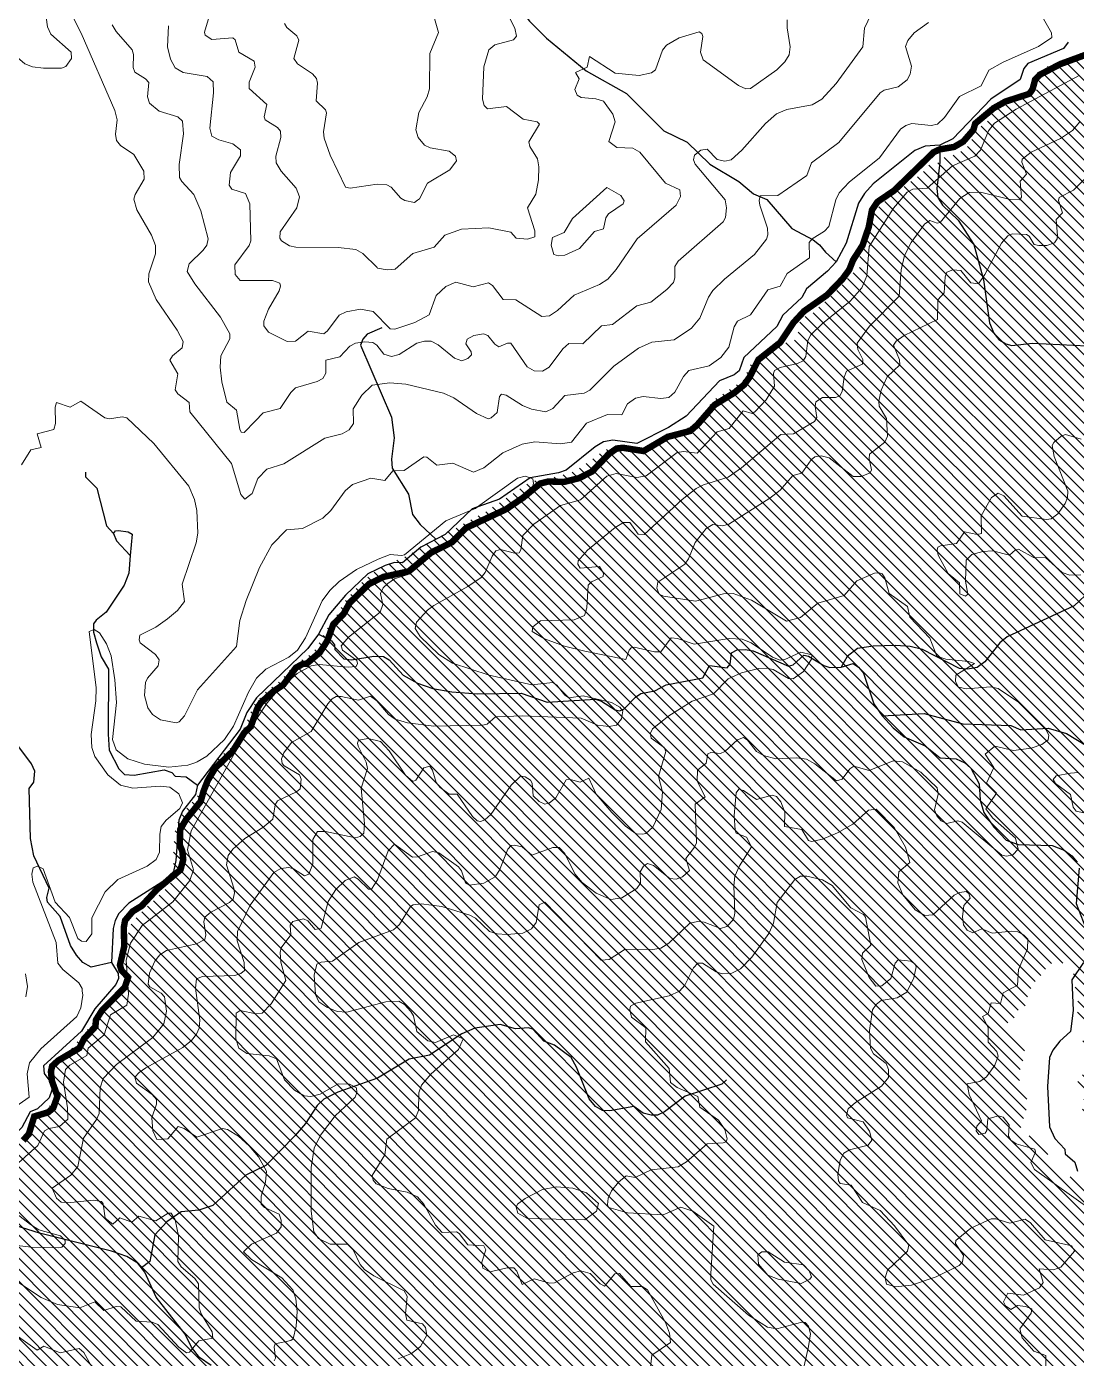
# Model space of a CAD drawing. Header units: feet. Extents: x -72 to 1107026, y -16 to 8357890.
# Drawn here: x 794043 to 810262, y 8252671 to 8273233 of the extents above; entities that cross this region are included whole.
import ezdxf

# ---------------------------------------------------------------- set-up
doc = ezdxf.new("R2010")
doc.units = ezdxf.units.FT
doc.header["$LTSCALE"] = 10
doc.header["$MEASUREMENT"] = 0
doc.layers.add('_achurado_C.C.Huambos', color=102, linetype='CONTINUOUS')
doc.layers.add('INEI-PROV-PSAD56', color=7, linetype='CONTINUOUS')
doc.layers.add('CURVAS_PERU_500_PSAD-18', color=23, linetype='CONTINUOUS', lineweight=5)
doc.layers.add('Hidrografia-IGN-QUEBRADAS', color=151, linetype='CONTINUOUS', lineweight=25)

msp = doc.modelspace()

# ---------------------------------------------------------------- hatches: boundary and pattern name
at = {"layer": '_achurado_C.C.Huambos', "lineweight": 5}
h = msp.add_hatch(dxfattribs=at)
h.set_pattern_fill('ANSI31', color=256, scale=1000, angle=90)
h.paths.add_polyline_path([(809480, 8258157), (809476, 8258125), (809469, 8258108), (809465, 8258101), (809452, 8258098), (809430, 8258108), (809403, 8258124), (809388, 8258126), (809375, 8258121), (809355, 8258110), (809348, 8258092), (809357, 8258053), (809371, 8258028), (809375, 8258004), (809374, 8257987), (809356, 8257966), (809271, 8257913), (809231, 8257880), (809191, 8257837), (809169, 8257810), (809174, 8257786), (809190, 8257773), (809285, 8257710), (809361, 8257659), (809394, 8257623), (809411, 8257601), (809437, 8257541), (809458, 8257420), (809454, 8257368), (809447, 8257304), (809430, 8257240), (809411, 8257174), (809390, 8257129), (809384, 8257025), (809383, 8256935), (809379, 8256840), (809395, 8256792), (809424, 8256764), (809458, 8256740), (809483, 8256709), (809497, 8256678), (809503, 8256629), (809492, 8256533), (809488, 8256504), (809466, 8256456), (809458, 8256428), (809445, 8256376), (809425, 8256325), (809412, 8256288), (809401, 8256230), (809399, 8256187), (809412, 8256158), (809453, 8256134), (809530, 8256106), (809567, 8256100), (809640, 8256066), (809706, 8256033), (809744, 8256005), (809771, 8255967), (809798, 8255931), (809815, 8255868), (809819, 8255820), (809822, 8255785), (809830, 8255746), (809840, 8255732), (809890, 8255687), (809925, 8255673), (809948, 8255671), (809975, 8255657), (809993, 8255641), (810009, 8255613), (810027, 8255579), (810047, 8255545), (810082, 8255509), (810121, 8255483), (810155, 8255476), (810195, 8255471), (810240, 8255460), (810269, 8255445), (810297, 8255428), (810320, 8255404), (810347, 8255365), (810370, 8255342), (810398, 8255314), (810445, 8255278), (810482, 8255244), (810507, 8255229), (810539, 8255226), (810571, 8255234), (810597, 8255246), (810601, 8255254), (810596, 8255282), (810591, 8255310), (810583, 8255382), (810583, 8255440), (810587, 8255450), (810596, 8255487), (810608, 8255508), (810610, 8255528), (810584, 8255574), (810574, 8255614), (810583, 8255653), (810591, 8255677), (810612, 8255702), (810611, 8255712), (810594, 8255715), (810563, 8255731), (810548, 8255745), (810521, 8255786), (810510, 8255820), (810508, 8255846), (810508, 8255870), (810496, 8255880), (810458, 8255900), (810432, 8255924), (810414, 8255950), (810405, 8255991), (810407, 8256008), (810421, 8256031), (810446, 8256067), (810464, 8256099), (810475, 8256114), (810493, 8256171), (810492, 8256226), (810487, 8256254), (810469, 8256308), (810447, 8256354), (810425, 8256381), (810393, 8256430), (810361, 8256500), (810346, 8256563), (810361, 8256630), (810380, 8256677), (810390, 8256704), (810390, 8256726), (810378, 8256732), (810347, 8256745), (810319, 8256772), (810310, 8256792), (810288, 8256856), (810286, 8256871), (810286, 8256946), (810306, 8257000), (810329, 8257038), (810371, 8257058), (810407, 8257076), (810433, 8257108), (810455, 8257162), (810460, 8257214), (810447, 8257280), (810434, 8257318), (810394, 8257430), (810382, 8257485), (810365, 8257541), (810359, 8257609), (810371, 8257634), (810390, 8257646), (810424, 8257648), (810458, 8257649), (810478, 8257660), (810479, 8257672), (810465, 8257701), (810441, 8257721), (810391, 8257761), (810333, 8257806), (810318, 8257829), (810319, 8257854), (810329, 8257890), (810326, 8257920), (810313, 8257952), (810277, 8258013), (810263, 8258063), (810270, 8258120), (810281, 8258168), (810285, 8258198), (810298, 8258225), (810294, 8258281), (810271, 8258343), (810246, 8258390), (810232, 8258467), (810219, 8258539), (810214, 8258575), (810220, 8258672), (810225, 8258718), (810223, 8258758), (810208, 8258782), (810180, 8258804), (810149, 8258812), (810115, 8258805), (810079, 8258783), (810027, 8258760), (809992, 8258752), (809964, 8258753), (809916, 8258764), (809881, 8258766), (809850, 8258750), (809817, 8258722), (809701, 8258566), (809643, 8258508), (809584, 8258429), (809533, 8258329), (809495, 8258211)], flags=16)
h.paths.add_polyline_path([(801146, 8265746), (801832, 8266211), (802066, 8266239), (802518, 8266365), (802815, 8266578), (802987, 8266704), (803250, 8266669), (803518, 8266692), (803690, 8266750), (804333, 8267076), (804562, 8267277), (804625, 8267449), (804819, 8267570), (805116, 8267776), (805231, 8268017), (805494, 8268200), (805557, 8268326), (805791, 8268355), (805911, 8268395), (805945, 8268470), (805980, 8268567), (805991, 8268728), (806180, 8268802), (806586, 8269181), (806769, 8269393), (806912, 8269516), (806917, 8269688), (806963, 8270003), (807078, 8270187), (807118, 8270370), (807346, 8270571), (807478, 8270674), (807712, 8270846), (807861, 8270949), (807969, 8271081), (808046, 8271159), (808103, 8271119), (808166, 8271159), (808246, 8271239), (808383, 8271251), (808520, 8271331), (808606, 8271406), (808657, 8271515), (808697, 8271601), (808726, 8271664), (808823, 8271715), (808863, 8271744), (808898, 8271784), (808920, 8271916), (809006, 8271996), (809052, 8272019), (809189, 8272077), (809292, 8272105), (809418, 8272145), (809486, 8272168), (809584, 8272157), (809641, 8272203), (809652, 8272335), (809658, 8272449), (809686, 8272467), (809755, 8272541), (809801, 8272616), (809967, 8272644), (810270, 8272793), (810355, 8272839), (810441, 8272908), (810584, 8272948), (810750, 8272994), (810941, 8273084), (811313, 8273135), (811742, 8273112), (812068, 8273112), (812262, 8273084), (812388, 8272997), (812382, 8272791), (812285, 8272562), (812182, 8272413), (811919, 8272074), (811559, 8271604), (811444, 8271340), (811416, 8271145), (811427, 8270841), (811439, 8270517), (811463, 8270394), (811466, 8270375), (811472, 8270344), (811508, 8270150), (811668, 8269869), (811678, 8269855), (811817, 8269651), (812227, 8269322), (812650, 8269001), (812930, 8268811), (813204, 8268657), (813473, 8268421), (813662, 8268140), (813753, 8267888), (813770, 8267676), (813713, 8267520), (813649, 8267409), (813570, 8267273), (813547, 8267130), (813575, 8266872), (813553, 8266636), (813518, 8266516), (813518, 8266344), (813547, 8266080), (813553, 8265943), (813924, 8265507), (814311, 8265091), (814448, 8264936), (814511, 8264678), (814665, 8264300), (814780, 8264059), (814854, 8263795), (815134, 8263405), (815402, 8262800), (815579, 8262373), (815737, 8261926), (815885, 8261510), (815905, 8261452), (815925, 8261395), (816070, 8260988), (816150, 8260761), (816458, 8260277), (817030, 8259812), (817213, 8259686), (817329, 8259341), (817333, 8259331), (817344, 8259004), (817310, 8258757), (817367, 8258516), (817511, 8258429), (817584, 8258384), (817779, 8258270), (817853, 8258195), (817882, 8258046), (817995, 8257523), (818052, 8257070), (817966, 8256267), (817955, 8255957), (817970, 8255882), (818012, 8255671), (818084, 8255466), (818160, 8255251), (818213, 8255041), (818235, 8254953), (818247, 8254898), (818280, 8254758), (818292, 8254465), (818252, 8254104), (818231, 8254027), (818098, 8253536), (817926, 8252888), (817698, 8251530), (817601, 8250865), (817441, 8250182), (817206, 8249437), (817150, 8249029), (816932, 8248404), (816704, 8247544), (816452, 8246810), (816220, 8246386), (814116, 8245285), (812915, 8244895), (812412, 8244184), (811714, 8242750), (811451, 8242315), (811246, 8242177), (811086, 8241948), (811028, 8241787), (810976, 8241659), (810798, 8241527), (810518, 8241401), (810238, 8241378), (809969, 8241378), (809689, 8241366), (809415, 8241315), (809255, 8241223), (809077, 8241080), (808820, 8240827), (808460, 8240518), (808300, 8240432), (808111, 8240449), (807973, 8240526), (807704, 8240630), (807584, 8240647), (807492, 8240589), (807344, 8240532), (807166, 8240486), (807012, 8240383), (806801, 8240136), (806389, 8239557), (805937, 8239179), (805777, 8239064), (805508, 8238599), (805099, 8238253), (804642, 8237679), (804053, 8237060), (803826, 8236735), (803666, 8236615), (803465, 8236580), (803271, 8236540), (803117, 8236488), (803014, 8236443), (802877, 8236357), (802797, 8236305), (802608, 8236305), (802379, 8236305), (802208, 8236276), (802093, 8236242), (802019, 8236190), (801950, 8236173), (801859, 8236184), (801767, 8236179), (801659, 8236144), (801573, 8236093), (801331, 8236026), (801028, 8235974), (800765, 8235866), (800553, 8235739), (800502, 8235716), (800433, 8235659), (800382, 8235550), (800262, 8235481), (799959, 8235430), (799610, 8235418), (799444, 8235412), (799267, 8235344), (799141, 8235321), (799061, 8235338), (798924, 8235412), (798781, 8235521), (798621, 8235567), (798512, 8235510), (798415, 8235355), (798329, 8235206), (798213, 8235098), (797504, 8234760), (796737, 8234364), (796463, 8234175), (796372, 8233499), (796149, 8233544), (795931, 8233596), (795771, 8233642), (795611, 8233825), (795520, 8233934), (795377, 8234112), (795279, 8234204), (795274, 8234278), (795274, 8234405), (795165, 8234577), (795125, 8234697), (794862, 8234950), (794591, 8235165), (794302, 8235355), (794005, 8235521), (793768, 8235667), (793459, 8235776), (793052, 8235875), (792726, 8236036), (792389, 8236202), (792052, 8236414), (791817, 8236589), (791450, 8236909), (791282, 8237089), (791139, 8237158), (790956, 8237213), (790474, 8237458), (790000, 8237667), (789737, 8237865), (789468, 8238071), (789125, 8238272), (788842, 8238355), (788497, 8238371), (788146, 8238409), (787914, 8238403), (787691, 8238366), (787537, 8238288), (787331, 8238254), (787096, 8238177), (786838, 8238079), (786598, 8238062), (786232, 8238082), (785852, 8238156), (785575, 8238188), (785317, 8238151), (785179, 8238116), (785079, 8238039), (784979, 8238027), (784856, 8238019), (784768, 8237950), (784645, 8237841), (784473, 8237686), (784270, 8237569), (784183, 8237617), (783980, 8237815), (783811, 8238050), (783594, 8238148), (783388, 8238168), (783242, 8238171), (783012, 8238514), (782858, 8238686), (782697, 8238769), (782595, 8238777), (782358, 8238923), (782098, 8239124), (781763, 8239230), (781329, 8239230), (780720, 8239187), (780462, 8239147), (780334, 8239092), (780196, 8238963), (780091, 8238817), (780059, 8238800), (779893, 8238966), (779630, 8239282), (779467, 8239514), (779124, 8239689), (778876, 8239895), (778674, 8240174), (778545, 8240292), (778380, 8240323), (778171, 8240547), (778032, 8240752), (777800, 8240959), (777509, 8241134), (777191, 8241271), (777001, 8241402), (776892, 8241557), (776881, 8241689), (776852, 8241815), (776766, 8241990), (776646, 8242179), (776498, 8242365), (776280, 8242583), (776096, 8242816), (775970, 8243074), (775930, 8243206), (775921, 8243332), (775904, 8243479), (775864, 8243622), (775781, 8243794), (775686, 8243930), (775519, 8244061), (775376, 8244210), (775364, 8244446), (775319, 8244675), (775261, 8244887), (775199, 8245099), (775056, 8245329), (774861, 8245667), (774667, 8245889), (774507, 8246181), (774324, 8246416), (774193, 8246864), (774044, 8247110), (773987, 8247224), (773965, 8247258), (774256, 8247166), (774451, 8247109), (774582, 8246943), (774639, 8246702), (774868, 8246507), (775148, 8246369), (775360, 8246203), (775554, 8246145), (775692, 8246114), (775848, 8246078), (776219, 8245929), (776499, 8245780), (776665, 8245682), (776739, 8245682), (776848, 8245722), (777128, 8245722), (777448, 8245659), (777746, 8245619), (777877, 8245596), (778060, 8245401), (778201, 8245362), (778373, 8245327), (778785, 8245413), (779099, 8245511), (779288, 8245631), (779356, 8245660), (779402, 8245706), (779534, 8245820), (779699, 8245981), (779722, 8246159), (779774, 8246291), (779882, 8246417), (780025, 8246440), (780260, 8246451), (780448, 8246451), (780617, 8246472), (780794, 8246610), (780885, 8246782), (781074, 8246937), (781194, 8247069), (781217, 8247178), (781228, 8247327), (781251, 8247390), (781291, 8247493), (781331, 8247556), (781377, 8247636), (781423, 8247625), (781537, 8247579), (781800, 8247476), (782023, 8247441), (782103, 8247436), (782303, 8247441), (782363, 8247455), (782700, 8247489), (783049, 8247581), (783363, 8247719), (783643, 8247828), (783792, 8247856), (783918, 8247822), (783941, 8247747), (783958, 8247667), (784009, 8247472), (784295, 8247317), (784661, 8247180), (784867, 8247128), (784941, 8247139), (784958, 8247191), (785113, 8247157), (785370, 8247134), (785662, 8247134), (785787, 8247162), (785996, 8247231), (786253, 8247225), (786390, 8247197), (786436, 8247162), (786527, 8247208), (786562, 8247300), (786659, 8247426), (786687, 8247489), (786722, 8247575), (786722, 8247650), (786722, 8247828), (786710, 8248034), (786653, 8248166), (786613, 8248292), (786556, 8248395), (786590, 8248550), (786687, 8248636), (786819, 8248734), (787030, 8248871), (787185, 8248997), (787356, 8249112), (787465, 8249175), (787533, 8249267), (787728, 8249571), (787915, 8249774), (788024, 8249854), (788086, 8249963), (788167, 8249975), (788264, 8250015), (788315, 8250124), (788292, 8250210), (788298, 8250336), (788338, 8250388), (788510, 8250491), (788744, 8250594), (788933, 8250663), (789030, 8250755), (789058, 8250892), (789086, 8251199), (789086, 8251359), (789172, 8251474), (789320, 8251560), (789503, 8251669), (789669, 8251829), (789829, 8251824), (790001, 8251881), (790041, 8251990), (790087, 8252110), (790104, 8252259), (790172, 8252305), (790252, 8252317), (790390, 8252254), (790607, 8252070), (790744, 8251944), (790898, 8251801), (790950, 8251732), (790956, 8251611), (790973, 8251514), (791024, 8251411), (791295, 8251399), (791581, 8251382), (791724, 8251353), (791941, 8251336), (792090, 8251376), (792113, 8251525), (792039, 8251703), (792027, 8251743), (792044, 8251835), (792079, 8251887), (792101, 8252036), (792107, 8252122), (792124, 8252173), (792159, 8252225), (792204, 8252471), (792204, 8252512), (792159, 8252621), (792124, 8252672), (792056, 8252735), (792016, 8252787), (792010, 8252838), (792033, 8252884), (792084, 8252959), (792113, 8253045), (792067, 8253203), (791998, 8253375), (792021, 8253604), (792169, 8253782), (792232, 8253920), (792358, 8254029), (792501, 8254178), (792540, 8254434), (792540, 8254594), (792552, 8254680), (792803, 8254841), (792946, 8254984), (793101, 8255179), (793249, 8255357), (793415, 8255437), (793581, 8255569), (793694, 8255842), (793860, 8256002), (794009, 8256065), (794076, 8256183), (794113, 8256347), (794185, 8256415), (794342, 8256519), (794445, 8256622), (794479, 8256757), (794436, 8256863), (794379, 8257015), (794388, 8257084), (794425, 8257201), (794482, 8257227), (794751, 8257469), (794951, 8257704), (795114, 8257916), (795271, 8258082), (795426, 8258275), (795549, 8258429), (795555, 8258662), (795561, 8258920), (795584, 8259123), (795655, 8259375), (795799, 8259542), (796056, 8259789), (796242, 8259972), (796316, 8260084), (796313, 8260342), (796310, 8260428), (796340, 8260877), (796474, 8261112), (796734, 8261416), (796803, 8261522), (796871, 8261628), (796975, 8261918), (797223, 8262119), (797303, 8262193), (797472, 8262566), (797555, 8262764), (797749, 8262976), (797954, 8263125), (798117, 8263303), (798237, 8263420), (798369, 8263495), (798521, 8263635), (798638, 8263853), (798752, 8264048), (798855, 8264174), (798941, 8264341), (799195, 8264623), (799387, 8264795), (799678, 8264961), (799898, 8265050), (800534, 8265413)])

# ---------------------------------------------------------------- linework, layer by layer
at = {"layer": 'CURVAS_PERU_500_PSAD-18'}
for points in [[(797486, 8265991), (797413, 8265936), (797355, 8266010), (797210, 8266487), (796565, 8267284), (796556, 8267427), (796379, 8267565), (796339, 8267627), (796379, 8267871), (796257, 8268085), (796295, 8268148), (796448, 8268274), (796464, 8268371), (796369, 8268546), (796044, 8269020), (795925, 8269294), (795932, 8269418), (796032, 8269727), (796034, 8269851), (795973, 8270015), (795746, 8270403), (795699, 8270570), (795719, 8270642), (795858, 8270878), (795854, 8271001), (795700, 8271257), (795495, 8271398), (795430, 8271473), (795417, 8271572), (795441, 8271795), (795404, 8271940), (794885, 8273132), (794605, 8273691)], [(807193, 8273639), (806988, 8273211), (806960, 8272920), (806548, 8272353), (806328, 8272115), (806181, 8272023), (805788, 8271954), (805628, 8271886), (805457, 8271739), (805094, 8271327), (804928, 8271175), (804832, 8271153), (804711, 8271181), (804559, 8271342), (804462, 8271323), (804362, 8271250), (804344, 8271178), (804371, 8271109), (804837, 8270556), (804858, 8270434), (804839, 8270285), (804806, 8270218), (804110, 8269611), (804058, 8269527), (804060, 8269353), (804037, 8269282), (803936, 8269172), (803687, 8268977), (803470, 8268921), (803096, 8268632), (802923, 8268612), (802638, 8268334), (802419, 8268339), (802326, 8268256), (802115, 8267977), (802011, 8267911), (801887, 8267920), (801779, 8267981), (801523, 8268348), (801475, 8268348), (801340, 8268287), (801279, 8268328), (801171, 8268465), (801102, 8268491), (800955, 8268466), (800848, 8268405), (800829, 8268337), (800909, 8268211), (800914, 8268163), (800860, 8268111), (800768, 8268074), (800652, 8268113), (800402, 8268321), (800292, 8268377), (800192, 8268378), (800072, 8268345), (799801, 8268168), (799680, 8268140), (799563, 8268175), (799455, 8268313), (799394, 8268355), (799270, 8268368), (799123, 8268343), (799035, 8268297), (798880, 8268136), (798665, 8268081), (798666, 8267884), (798618, 8267800), (798531, 8267752), (798196, 8267654), (798124, 8267586), (797960, 8267336), (797697, 8267271), (797574, 8267143)], [(801396, 8273587), (801586, 8273208), (801611, 8273087), (801566, 8273031), (801277, 8272953), (801183, 8272876), (801108, 8272612), (801088, 8272113), (801110, 8272016), (801162, 8271966), (801457, 8272001), (801713, 8271804)], [(794346, 8273380), (794365, 8273232), (794416, 8273119), (794733, 8272839), (794735, 8272741), (794650, 8272619), (794581, 8272594), (794306, 8272589), (794133, 8272614), (794016, 8272658), (793867, 8272788), (793581, 8273198), (793523, 8273244)], [(796387, 8262493), (796401, 8262497), (796483, 8262591), (796684, 8262992), (797285, 8263661), (797338, 8264063), (797435, 8264373), (797640, 8264883), (797834, 8265232), (798059, 8265465), (798306, 8265486), (798618, 8265641), (798742, 8265764), (798966, 8266064), (799077, 8266165), (799360, 8266260), (799579, 8266223), (799703, 8266376), (799874, 8266380), (800180, 8266592), (800228, 8266586), (800383, 8266463), (800630, 8266492), (800949, 8266356), (801109, 8266421), (801402, 8266654), (801699, 8266786), (801894, 8266824), (802293, 8266791), (802464, 8266818), (802695, 8267108), (803016, 8267242), (803239, 8267237), (803328, 8267411), (803449, 8267497), (803571, 8267523), (803844, 8267491), (803967, 8267507), (804059, 8267590), (804193, 8267830), (804274, 8267923), (804589, 8267995), (804771, 8268124), (804891, 8268283), (804977, 8268596), (805024, 8268683), (805225, 8268782), (805497, 8269169), (805686, 8269227), (805792, 8269422), (806140, 8269665), (806134, 8269898), (806179, 8269958), (806371, 8270074), (806439, 8270146), (806545, 8270556), (806599, 8270668), (806753, 8270831), (807219, 8271208), (807546, 8271648), (807627, 8271706), (807722, 8271736), (808020, 8271705), (808115, 8271729), (808224, 8271831), (808457, 8272155), (808790, 8272320), (808911, 8272563), (809129, 8272686), (809678, 8272926), (809884, 8273067), (809877, 8273138), (809754, 8273354)], [(799457, 8269513), (799237, 8269732), (799127, 8269790), (798855, 8269824), (798205, 8269830), (798107, 8269847), (797979, 8269923), (797956, 8269967), (797963, 8270065), (798217, 8270435), (798258, 8270603), (798207, 8270741), (797975, 8271003), (797900, 8271132), (797892, 8271231), (797970, 8271520), (797968, 8271619), (797921, 8271676), (797731, 8271794), (797714, 8271839), (797755, 8272031), (797479, 8272278), (797480, 8272376), (797575, 8272607), (797558, 8272701), (797322, 8272838), (797263, 8273028), (797227, 8273061), (796906, 8273033), (796804, 8273101), (796792, 8273148), (796863, 8273387)], [(800083, 8270555), (800113, 8270575), (800239, 8270818), (800580, 8271024), (800684, 8271162), (800667, 8271233), (800572, 8271312), (800278, 8271362), (800188, 8271405), (800095, 8271521), (800056, 8271639), (800101, 8271908), (800230, 8272150), (800266, 8272270), (800273, 8272818), (800406, 8273140), (800346, 8273356)], [(797574, 8267143), (797404, 8266966), (797358, 8266971), (797337, 8267016), (797288, 8267311), (797135, 8267436), (797057, 8267750), (797036, 8267974), (797046, 8268149), (797183, 8268413), (797183, 8268487), (797037, 8268748), (796640, 8269263), (796522, 8269453), (796554, 8269569), (796769, 8269779), (796828, 8269859), (796850, 8269955), (796737, 8270389), (796628, 8270642), (796440, 8270840), (796405, 8270905), (796402, 8271105), (796469, 8271575), (796450, 8271773), (796379, 8271839), (796092, 8271925), (795940, 8272053), (795912, 8272147), (795929, 8272370), (795882, 8272426), (795713, 8272531), (795690, 8272602), (795694, 8272801), (795674, 8272873), (795429, 8273156), (795364, 8273262)], [(796233, 8273245), (796218, 8272922), (796266, 8272728), (796336, 8272596), (796464, 8272523), (796834, 8272465), (796923, 8272381), (796933, 8272209), (796872, 8271663), (796906, 8271544), (797014, 8271485)], [(798025, 8273283), (798066, 8273221), (798218, 8273092), (798251, 8273026), (798174, 8272740), (798230, 8272659), (798458, 8272505), (798523, 8272430), (798538, 8272358), (798516, 8272085), (798659, 8271949), (798675, 8271903), (798629, 8271607), (798641, 8271509), (798731, 8271249), (798969, 8270755), (799041, 8270739), (799461, 8270799), (799610, 8270792), (799674, 8270754), (799824, 8270586), (799889, 8270549), (800034, 8270519), (800083, 8270555)], [(798026, 8268391), (798070, 8268369), (798195, 8268375), (798391, 8268531), (798634, 8268491), (798693, 8268537), (798870, 8268777), (798982, 8268831), (799203, 8268869), (799398, 8268835), (799659, 8268569), (799733, 8268564), (800041, 8268666), (800261, 8268782), (800373, 8269081), (800518, 8269218), (800677, 8269288), (800940, 8269216), (801180, 8269278), (801241, 8269236), (801405, 8269018), (801601, 8269012), (802001, 8268759), (802124, 8268766), (802247, 8268849), (802505, 8269085), (802895, 8269253), (803022, 8269332), (803154, 8269481), (803476, 8269957), (804081, 8270478), (804143, 8270612), (804134, 8270711), (803912, 8270814), (803517, 8271297), (803410, 8271358), (803161, 8271367), (803037, 8271458), (803136, 8271763), (803098, 8271881), (802954, 8272083), (802835, 8272118), (802612, 8272136), (802548, 8272174), (802514, 8272263), (802578, 8272425), (802521, 8272526), (802702, 8272607), (802738, 8272771), (803134, 8272514), (803506, 8272477), (803700, 8272521), (803759, 8272566), (803869, 8272870), (803928, 8272949), (804123, 8273060), (804434, 8273154), (804475, 8273128), (804492, 8273082), (804453, 8272836), (804498, 8272722), (805042, 8272325), (805154, 8272270), (805227, 8272277), (805635, 8272567), (805757, 8272691), (805824, 8272797), (805840, 8272920), (805791, 8273215), (805793, 8273340)], [(807975, 8273299), (807755, 8273135), (807659, 8273021), (807624, 8272928), (807717, 8272620), (807696, 8272497), (807645, 8272412), (807510, 8272302), (807291, 8272251), (807228, 8272213), (806592, 8271442), (806171, 8271130), (806099, 8270935), (805650, 8270626), (805378, 8270619), (805361, 8270549), (805373, 8270475), (805491, 8270120), (805497, 8270020), (805473, 8269949), (805287, 8269716), (804825, 8269334), (804647, 8269158), (804579, 8269054), (804445, 8268731), (804318, 8268577), (804050, 8268397), (803703, 8268361), (803499, 8268269), (803115, 8267990)], [(810303, 8272476), (809332, 8271959), (808997, 8271741), (808906, 8271623), (808778, 8271325), (808693, 8271235), (808350, 8271085), (807957, 8270740), (807734, 8270725), (807648, 8270676), (807437, 8270430), (807062, 8269839), (807022, 8269383), (806949, 8269198), (806766, 8268994), (806339, 8268648), (806161, 8268473), (806115, 8268385), (806081, 8268138), (806042, 8268075), (805954, 8268029), (805685, 8267972), (805598, 8267925), (805583, 8267879), (805599, 8267681), (805467, 8267470), (805296, 8267287), (805254, 8267262), (805114, 8267302), (804897, 8267029), (804711, 8266978), (804405, 8266648), (804192, 8266671), (804093, 8266656), (803615, 8266298), (803469, 8266273), (803151, 8266334), (803009, 8266294), (802600, 8265927), (802290, 8265840), (801881, 8265553), (801708, 8265374), (801679, 8265152), (801654, 8265110), (801581, 8265103), (801364, 8265159), (801293, 8265139), (801234, 8265059), (801128, 8264805), (801065, 8264729), (800860, 8264586), (800336, 8264295), (800235, 8264221), (800067, 8264037), (800044, 8263941), (800123, 8263816), (800412, 8263539), (800623, 8263407), (801192, 8263219), (801851, 8263072), (802172, 8263104), (802236, 8263067), (802358, 8262908), (802420, 8262869), (802641, 8262900), (803077, 8262795), (803210, 8262726), (803255, 8262668), (803233, 8262547), (803158, 8262449), (803036, 8262427), (802862, 8262449), (802611, 8262554), (801712, 8262591), (801287, 8262576), (801157, 8262464), (801085, 8262446), (800336, 8262434), (799926, 8262483), (799735, 8262540), (799635, 8262614), (799455, 8262822), (799356, 8262897), (799170, 8262835), (798902, 8262890), (798827, 8262889), (798763, 8262852), (798697, 8262777), (798441, 8262349), (798138, 8262178), (798015, 8262021), (797980, 8261928), (797989, 8261855), (798024, 8261821), (798259, 8261681), (798286, 8261612), (798267, 8261466), (798211, 8261417), (797918, 8261281), (797881, 8261217), (797846, 8260997), (797693, 8260869), (797417, 8260699), (797230, 8260533), (797155, 8260434), (797129, 8260289), (797245, 8259933), (797256, 8259859), (797232, 8259763), (797180, 8259710), (796891, 8259561), (796797, 8259481), (796780, 8259409), (796814, 8259212), (796798, 8259140), (796667, 8259070), (796204, 8258968), (796099, 8258902), (796023, 8258803), (795944, 8258620), (795922, 8258447), (795947, 8258405), (796122, 8258309), (796172, 8258254), (796202, 8258032), (796165, 8257837), (795991, 8257627), (795431, 8257207), (795224, 8256991), (795179, 8256849), (795163, 8256451), (795123, 8256359), (794924, 8256073), (794837, 8255633), (794725, 8255501), (794439, 8255300), (794504, 8255144), (794578, 8255082), (794728, 8255076), (795075, 8255114), (795198, 8255095), (795227, 8255056), (795258, 8254835), (795373, 8254744), (795482, 8254838), (795668, 8254772), (795776, 8254864), (796041, 8254795), (796228, 8254915), (796275, 8254915), (796337, 8254808), (796390, 8254564), (796378, 8254167), (796431, 8254083), (796641, 8253906), (796697, 8253824), (796710, 8253451), (796742, 8253357), (796911, 8253079), (796922, 8252985), (796704, 8252940), (796561, 8252768), (796515, 8252756), (796394, 8252844), (796072, 8253192), (795981, 8253231), (795734, 8253245), (795499, 8253466), (795426, 8253472), (795236, 8253412), (795096, 8253543), (794865, 8253453), (794520, 8253501), (794269, 8253612), (793685, 8253997)], [(801713, 8271804), (801933, 8271763), (801965, 8271729), (801800, 8271454), (801818, 8271382), (801935, 8271190), (801959, 8271068), (801951, 8270869), (801909, 8270648), (801781, 8270437), (801896, 8270082), (801896, 8269985), (801780, 8269950), (801606, 8269968), (801524, 8270061), (801182, 8270128), (800761, 8270107), (800504, 8270015), (800342, 8269827), (800008, 8269729), (799736, 8269490), (799612, 8269480), (799466, 8269504), (799457, 8269513)], [(802562, 8264983), (802711, 8265150), (803137, 8265498), (803266, 8265574), (803363, 8265579), (803492, 8265397), (803586, 8265390), (804173, 8265933), (804389, 8266104), (804500, 8266160), (804882, 8266276), (805086, 8266420), (805698, 8266935), (805891, 8266948), (806215, 8267135), (806254, 8267197), (806224, 8267368), (806238, 8267440), (806340, 8267508), (806540, 8267505), (806608, 8267531), (806642, 8267597), (806675, 8267819), (806711, 8267912), (806959, 8268021), (806961, 8268093), (806883, 8268249), (806874, 8268346), (807066, 8268608), (807523, 8269070), (807557, 8269480), (807607, 8269699), (807711, 8269898), (807914, 8270183), (807996, 8270237), (808113, 8270196), (808159, 8270211), (808459, 8270578), (808605, 8270672), (808778, 8270676), (809240, 8270564), (809389, 8270561), (809415, 8270600), (809393, 8270848), (809490, 8270953), (809419, 8271140), (809425, 8271188), (809565, 8271292), (810017, 8271506), (810204, 8271630), (810316, 8271764)], [(797014, 8271485), (797231, 8271425), (797346, 8271332), (797348, 8271237), (797194, 8270982), (797175, 8270784), (797213, 8270722), (797427, 8270658), (797490, 8270499), (797506, 8269925), (797484, 8269854), (797262, 8269554), (797263, 8269407), (797343, 8269314), (797841, 8269311), (797956, 8269270), (797967, 8269223), (797944, 8269151), (797778, 8268872), (797707, 8268687), (797707, 8268612), (797782, 8268516), (798026, 8268391)], [(807217, 8267375), (807209, 8267449), (807245, 8267620), (807336, 8267825), (807533, 8268013), (807527, 8268086), (807434, 8268315), (807478, 8268375), (807599, 8268463), (808118, 8268710), (808121, 8269017), (808221, 8269123), (808235, 8269372), (808261, 8269442), (808353, 8269478), (808476, 8269467), (808631, 8269276), (808750, 8269260), (808848, 8269404), (809104, 8269890), (809201, 8270004), (809269, 8270034), (809492, 8270023), (809534, 8269997), (809609, 8269868), (809681, 8269851), (809805, 8269855), (809923, 8269895), (809964, 8269956), (809968, 8270005), (809950, 8270254), (810049, 8270359), (809986, 8270548), (809998, 8270595), (810219, 8270709), (810912, 8271394)], [(803115, 8267990), (802744, 8267619), (802655, 8267576), (802359, 8267539), (802175, 8267338), (802065, 8267284), (801846, 8267327), (801707, 8267383), (801453, 8267543), (801381, 8267558), (801351, 8267521), (801313, 8267275), (801222, 8267191), (801175, 8267177), (800995, 8267262), (800646, 8267503), (800486, 8267575), (799903, 8267713), (799654, 8267733), (799384, 8267695), (799221, 8267543), (799089, 8267331), (799095, 8267107), (799026, 8267006), (798917, 8266947), (798651, 8266879), (798016, 8266481), (797756, 8266400), (797617, 8266257), (797530, 8266024), (797486, 8265991)], [(793962, 8266466), (794107, 8266698), (794270, 8266734), (794206, 8266947), (794463, 8267011), (794487, 8267107), (794482, 8267357), (794506, 8267427), (794714, 8267356), (794883, 8267448), (795250, 8267191), (795323, 8267179), (795521, 8267207), (795594, 8267191), (796009, 8266794), (796548, 8266137), (796637, 8265932), (796671, 8265760), (796690, 8265412), (796662, 8265265), (796447, 8264626), (796480, 8264356), (796374, 8264218), (796221, 8264089), (796039, 8263958), (795794, 8263838), (795780, 8263766), (795796, 8263719), (796033, 8263537), (796092, 8263458), (796074, 8263361), (795910, 8263173), (795879, 8263106), (795867, 8262907), (795914, 8262713), (795988, 8262613), (796112, 8262531), (796354, 8262481), (796387, 8262493)], [(808105, 8263514), (807998, 8263790), (807687, 8264114), (807651, 8264281), (807367, 8264481), (807301, 8264721), (807263, 8264784), (807216, 8264800), (807141, 8264795), (806870, 8264674), (806675, 8264449), (806268, 8264333), (806000, 8264110), (805783, 8264053), (805240, 8264375), (804960, 8264482), (804811, 8264476), (804378, 8264362), (803884, 8264437), (803818, 8264471), (803780, 8264561), (803796, 8264657), (804211, 8264933), (804267, 8265015), (804371, 8265269), (804540, 8265485), (804647, 8265544), (804796, 8265525), (804891, 8265553), (805526, 8265952), (805684, 8266074), (805881, 8266300), (806022, 8266340), (806164, 8266545), (806222, 8266591), (806320, 8266607), (806440, 8266577), (806813, 8266286), (806937, 8266289), (807074, 8266345), (807094, 8266389), (807060, 8266561), (807067, 8266634), (807300, 8266818), (807342, 8266907), (807327, 8267180), (807217, 8267375)], [(810334, 8266863), (810096, 8266933), (810025, 8266908), (809912, 8266812), (809890, 8266767), (809919, 8266596), (810131, 8266062), (810127, 8265963), (810088, 8265872), (809974, 8265708), (809874, 8265635), (809800, 8265621), (809425, 8265672), (809141, 8265988), (809051, 8266028), (808949, 8265963), (808790, 8265680), (808794, 8265408), (808727, 8265393), (808534, 8265434), (808410, 8265250), (808165, 8265217), (808121, 8265195), (808113, 8265147), (808129, 8265073), (808281, 8264787), (808454, 8264645), (808459, 8264476), (808551, 8264441), (808584, 8264469), (808551, 8264672), (808559, 8264995), (808647, 8265080), (808815, 8265130), (808964, 8265139), (809229, 8265074), (809322, 8265155), (809369, 8265163), (809610, 8265033), (809784, 8265035), (810042, 8264802), (810159, 8264762), (810333, 8264768)], [(801821, 8266264), (801862, 8266249), (801876, 8266178), (801854, 8266106), (801763, 8265988), (800749, 8265448), (800654, 8265367), (800513, 8265192), (800242, 8265112), (799916, 8264769), (799729, 8264707), (799625, 8264637), (799553, 8264568), (799512, 8264479), (799547, 8264308), (799506, 8264192), (799016, 8263805), (798904, 8263672), (798922, 8263606), (799145, 8263446), (799155, 8263398), (799134, 8263353), (799011, 8263342), (798564, 8263386), (798441, 8263364), (798222, 8263246), (797922, 8262982), (797762, 8262790), (797318, 8262125), (796588, 8260815), (796531, 8260522), (796623, 8260213), (796565, 8260049), (796301, 8259718), (795827, 8259352), (795649, 8259082), (795580, 8258818), (795617, 8258295), (795594, 8258122), (795339, 8257976), (795243, 8257668), (794995, 8257460), (794975, 8257345), (794713, 8257200), (794642, 8257131), (794614, 8256935), (794675, 8256540), (794679, 8256366), (794551, 8256250), (794386, 8256220), (794322, 8256184), (794219, 8255959), (793773, 8255559)], [(801009, 8265816), (801629, 8266259), (801747, 8266293), (801821, 8266264)], [(796642, 8261867), (796677, 8261880), (796827, 8261970), (797099, 8262226), (797238, 8262433), (797471, 8262959), (797597, 8263174), (797740, 8263312), (798094, 8263499), (798230, 8263607), (798352, 8263796), (798607, 8264366), (798727, 8264525), (798871, 8264665), (799138, 8264849), (799475, 8265012), (799662, 8265082), (799835, 8265065), (799883, 8265079), (800518, 8265603), (800902, 8265762)], [(800902, 8265762), (800979, 8265794), (801009, 8265816)], [(797867, 8252630), (797888, 8252674), (797866, 8252847), (797882, 8252894), (798124, 8252944), (798163, 8252973), (798208, 8253168), (798225, 8253392), (798205, 8253590), (798156, 8253731), (797987, 8253913), (797517, 8254199), (797392, 8254316), (797517, 8254434), (797905, 8254603), (797975, 8254703), (797977, 8254802), (797944, 8254896), (797719, 8254999), (797667, 8255051), (797668, 8255175), (797733, 8255390), (797749, 8255562), (797628, 8255780), (797484, 8255952), (797316, 8256102), (797146, 8256206), (797072, 8256220), (796671, 8256086), (796478, 8256222), (796383, 8256249), (796225, 8256061), (796055, 8256051), (795992, 8256183), (795979, 8256382), (796049, 8256595), (796048, 8256669), (795984, 8256745), (795742, 8256920), (795717, 8257014), (795781, 8257087), (795886, 8257155), (796455, 8257468), (796591, 8257578), (796669, 8257675), (796707, 8257767), (796719, 8257891), (796654, 8258387), (796668, 8258533), (796759, 8258566), (797258, 8258584), (797354, 8258612), (797411, 8258659), (797403, 8258782), (797296, 8259115), (797303, 8259263), (797496, 8259669), (797865, 8260172), (797973, 8260234), (798096, 8260252), (798167, 8260231), (798335, 8260123), (798401, 8260145), (798463, 8260306), (798465, 8260681), (798538, 8260807), (798662, 8260807), (799126, 8260709), (799198, 8260728), (799252, 8260778), (799262, 8260926), (799210, 8261473), (799310, 8261779), (799287, 8261876), (799166, 8262123), (799154, 8262171), (799173, 8262216), (799318, 8262244), (799509, 8262194), (799646, 8262049), (799899, 8261677), (800012, 8261579), (800055, 8261600), (800180, 8261786), (800272, 8261813), (800315, 8261755), (800372, 8261563), (800432, 8261484), (800573, 8261381), (800697, 8261380), (800933, 8261039), (801006, 8260971), (801054, 8260959), (801123, 8260986), (801215, 8261070), (801531, 8261520), (801672, 8261659), (801746, 8261649), (801829, 8261596), (801854, 8261553), (801871, 8261356), (801960, 8261270), (802051, 8261230), (802123, 8261247), (802219, 8261326), (802380, 8261605), (802428, 8261613), (802597, 8261569), (802728, 8261631), (802844, 8261384), (803086, 8261098), (803298, 8260886), (803460, 8260771), (803559, 8260765), (803608, 8260777), (803720, 8260874), (803848, 8261143), (803866, 8261417), (803808, 8261657), (803921, 8262039), (803892, 8262105), (803691, 8262249), (803684, 8262323), (803712, 8262392), (803966, 8262593), (804327, 8262817), (804655, 8262931), (804882, 8263162), (805088, 8263253), (805354, 8263320), (805479, 8263329), (805575, 8263305), (805814, 8263170), (805888, 8263161), (806047, 8263277), (806170, 8263465), (806173, 8263533), (806005, 8263574), (805757, 8263460), (805683, 8263451), (805567, 8263495), (805236, 8263718), (805098, 8263776), (804899, 8263784), (804356, 8263697), (804099, 8263787), (804001, 8263797), (803844, 8263580), (803745, 8263580), (803430, 8263654), (803382, 8263642), (803352, 8263603), (803301, 8263462), (802666, 8263589), (802351, 8263669), (802046, 8263779), (801855, 8263896), (801865, 8263964), (801981, 8264056), (802504, 8264076), (802663, 8264143), (802698, 8264260), (802717, 8264608), (802769, 8264660), (802949, 8264743), (802956, 8264792), (802893, 8264895), (802597, 8264871), (802560, 8264934), (802562, 8264983)], [(794904, 8258346), (794900, 8258380), (794852, 8258467), (794603, 8258674), (794527, 8258772), (794502, 8259094), (794139, 8260024), (794126, 8260148), (794143, 8260246), (794210, 8260268), (794300, 8260230), (794486, 8259714), (794708, 8259480), (794834, 8259155), (794893, 8259111), (794965, 8259105), (795049, 8259226), (795052, 8259474), (795259, 8259873), (795452, 8260066), (795907, 8260272), (796047, 8260375), (796096, 8260488), (796099, 8260763), (796124, 8260884), (796199, 8260983), (796408, 8261161), (796450, 8261250), (796393, 8261386), (796257, 8261491), (796108, 8261506), (795685, 8261474), (795492, 8261521), (795300, 8261678), (795095, 8261962), (795050, 8262104), (795042, 8262303), (795111, 8262824), (795116, 8263023), (795008, 8263891), (795086, 8263923), (795169, 8263871), (795276, 8263704), (795347, 8263517), (795407, 8263147), (795432, 8262798), (795371, 8262227), (795429, 8262065), (795605, 8261928), (795867, 8261847), (796238, 8261800), (796536, 8261828), (796642, 8261867)], [(799782, 8252664), (799991, 8252747), (800127, 8252854), (800224, 8253028), (800208, 8253149), (800160, 8253205), (799920, 8253261), (799898, 8253357), (799924, 8253630), (799876, 8253714), (799407, 8253947), (799261, 8254044), (799198, 8254121), (799086, 8254345), (799003, 8254435), (798731, 8254432), (798554, 8254523), (798483, 8254623), (798440, 8254945), (798440, 8255619), (798485, 8255916), (798584, 8256117), (798812, 8256414), (799119, 8256706), (799145, 8256776), (799139, 8256850), (799030, 8256904), (798856, 8256909), (798577, 8256749), (798432, 8256713), (798333, 8256723), (798183, 8256813), (798026, 8256973), (797906, 8257296), (797790, 8257341), (797444, 8257378), (797321, 8257462), (797278, 8257604), (797283, 8258002), (797343, 8258043), (797587, 8257991), (797684, 8258002), (797823, 8258144), (798046, 8258506), (797972, 8258788), (797958, 8258937), (797978, 8259008), (798124, 8259210), (798114, 8259359), (798155, 8259417), (798323, 8259457), (798389, 8259427), (798501, 8259294), (798594, 8259313), (798700, 8259723), (798820, 8259912), (798966, 8260048), (799102, 8260107), (799167, 8260072), (799326, 8259914), (799372, 8259913), (799464, 8260060), (799627, 8260506), (799725, 8260612), (800005, 8260410), (800080, 8260412), (800314, 8260497), (800410, 8260474), (800718, 8260261), (800761, 8260200), (800825, 8260011), (800887, 8259976), (801108, 8260008), (801281, 8260106), (801349, 8260210), (801478, 8260535), (801529, 8260588), (801578, 8260596), (801699, 8260568), (801848, 8260440), (802174, 8260561), (802272, 8260557), (802358, 8260468), (802513, 8260154), (802624, 8260019), (802842, 8259853), (803071, 8259756), (803241, 8259779), (803471, 8259927), (803527, 8260009), (803524, 8260183), (803576, 8260268), (803635, 8260313), (803727, 8260278), (803982, 8260080), (804081, 8260072), (804175, 8260105), (804285, 8260202), (804226, 8260389), (804364, 8260562), (804392, 8260631), (804371, 8261228), (804529, 8261342), (804404, 8261582), (804408, 8261755), (804543, 8261860), (804568, 8262007), (804615, 8262023), (804764, 8262008), (804828, 8262039), (805027, 8262219), (805119, 8262256), (805182, 8262218), (805320, 8262041), (805427, 8261977), (805619, 8261927), (805944, 8261942), (806092, 8261922), (806222, 8261849), (806554, 8261586), (806645, 8261612), (806764, 8261773), (806825, 8261815), (807061, 8261745), (807430, 8261895), (807576, 8261879), (807859, 8261721), (808109, 8261478), (808126, 8261383), (808072, 8261140), (808107, 8261047), (808171, 8260970), (808259, 8260927), (808428, 8260968), (808499, 8260950), (809112, 8260438), (809184, 8260423), (809281, 8260445), (809363, 8260534), (809319, 8260701), (808965, 8261015), (808864, 8261156), (809029, 8261397), (808875, 8261552), (808989, 8261796), (808851, 8262000), (809002, 8262123), (809291, 8262056), (809564, 8262090), (809728, 8262148), (809828, 8262222), (809837, 8262293), (809791, 8262381), (809365, 8262803), (809056, 8263014), (808935, 8263041), (808562, 8263010), (808440, 8263032), (808393, 8263119), (808399, 8263217), (808687, 8263399), (808593, 8263430), (808245, 8263464), (808105, 8263514)], [(810294, 8261714), (810170, 8261708), (809949, 8261663), (809902, 8261607), (809940, 8261546), (810170, 8261375), (810214, 8261180), (810258, 8261121), (810378, 8261092)], [(810488, 8254964), (809613, 8255587), (809557, 8255695), (809629, 8255854), (809619, 8255901), (809334, 8255984), (809251, 8256038), (809215, 8256103), (809223, 8256277), (809132, 8256393), (809061, 8256413), (808892, 8256368), (808880, 8256187), (808854, 8256147), (808757, 8256127), (808714, 8256182), (808726, 8256254), (808795, 8256336), (808603, 8256743), (808573, 8256912), (808768, 8256946), (808871, 8257015), (809003, 8257196), (809052, 8257337), (809031, 8257407), (808897, 8257554), (808900, 8257777), (808813, 8257950), (808901, 8257996), (808943, 8258161), (809091, 8258152), (809133, 8258316), (809352, 8258432), (809365, 8258677), (809507, 8258996), (809514, 8259141), (809444, 8259212), (809355, 8259258), (809257, 8259269), (808959, 8259237), (808799, 8259303), (808663, 8259243), (808575, 8259284), (808519, 8259366), (808502, 8259489), (808524, 8259662), (808619, 8259777), (808598, 8259847), (808560, 8259878), (808462, 8259866), (808372, 8259822), (808042, 8259520), (807920, 8259509), (807771, 8259598), (807582, 8259830), (807501, 8260012), (807519, 8260184), (807688, 8260326), (807624, 8260565), (807448, 8260866), (807170, 8261151), (807050, 8261136), (806810, 8260919), (806569, 8260786), (806339, 8260688), (806169, 8260651), (806124, 8260669), (806018, 8260838), (805754, 8260883), (805760, 8261104), (805694, 8261266), (805631, 8261344), (805561, 8261364), (805322, 8261300), (805117, 8261439), (805049, 8261460), (805006, 8261400), (804977, 8261051), (804989, 8260827), (805005, 8260781), (805165, 8260718), (805244, 8260571), (805057, 8260276), (804987, 8260116), (804967, 8259968), (804984, 8259544), (804964, 8259446), (804860, 8259340), (804766, 8259309), (804511, 8259407), (804412, 8259416), (804290, 8259392), (803967, 8259081), (803840, 8259003), (803717, 8258983), (803293, 8258989), (803045, 8258827), (802922, 8258821), (802048, 8259712), (801963, 8259673), (801914, 8259403), (801844, 8259302), (801710, 8259238), (801461, 8259213), (801312, 8259224), (801193, 8259260), (800978, 8259468), (800890, 8259513), (800460, 8259646), (800138, 8259687), (800014, 8259673), (799972, 8259648), (799805, 8259371), (799714, 8259286), (799174, 8259094), (798767, 8258805), (798594, 8258788), (798528, 8258756), (798488, 8258587), (798506, 8258289), (798558, 8258177), (798681, 8258093), (798843, 8258028), (798992, 8258014), (799595, 8258175), (799793, 8258184), (799879, 8258134), (799981, 8258024), (800019, 8257960), (800073, 8257718), (800243, 8257574), (800362, 8257550), (800636, 8257668), (800786, 8257602), (800718, 8257442), (800289, 8257060), (800143, 8256889), (800105, 8256771), (800098, 8256497), (800049, 8256383), (799611, 8256057), (799580, 8255812), (799384, 8255495), (799399, 8255423), (799444, 8255363), (799629, 8255292), (799924, 8255238), (800082, 8255166), (800181, 8255054), (800362, 8254726), (800461, 8254615), (800683, 8254626), (800726, 8254601), (800860, 8254424), (801105, 8254409), (801138, 8254346), (801074, 8254156), (801094, 8254063), (801202, 8254008), (801470, 8254067), (801569, 8254068), (801618, 8254015), (801699, 8253809), (801887, 8253900), (802126, 8253833), (802201, 8253838), (802487, 8253990), (802607, 8254022), (802750, 8253980), (802906, 8253819), (802971, 8253787), (803129, 8253976), (803202, 8253983), (803380, 8253779), (803553, 8253781), (803636, 8253727), (803916, 8253226), (803978, 8253062), (803989, 8252915), (803704, 8252722), (803666, 8252403)], [(806045, 8252511), (806123, 8252852), (806153, 8253049), (806123, 8253169), (806071, 8253222), (806022, 8253228), (805636, 8253128), (805490, 8253152), (805194, 8253338), (804649, 8253815), (804615, 8253881), (804615, 8253981), (804662, 8254710), (804337, 8254943), (804150, 8255005), (803876, 8254887), (803328, 8254918), (803040, 8254998), (803020, 8255043), (803029, 8255142), (803080, 8255256), (803189, 8255392), (803304, 8255489), (803443, 8255462), (803690, 8255582), (804111, 8255628), (804240, 8255703), (804559, 8255982), (804806, 8255999), (804853, 8256015), (804868, 8256061), (804828, 8256205), (804733, 8256351), (804446, 8256550), (804412, 8256715), (804092, 8256854), (803993, 8256928), (803969, 8257147), (803603, 8257556), (803608, 8257776), (803390, 8257938), (803362, 8258059), (803374, 8258107), (803458, 8258157), (803971, 8258270), (804130, 8258340), (804212, 8258433), (804344, 8258703), (804413, 8258773), (804486, 8258773), (804695, 8258638), (804790, 8258609), (804939, 8258620), (805072, 8258686), (805246, 8258865), (805509, 8259230), (805580, 8259389), (805640, 8259708), (805913, 8260064), (805997, 8260114), (806097, 8260117), (806340, 8260060), (806490, 8259972), (806777, 8259627), (806975, 8259523), (807004, 8259483), (807086, 8259048), (806959, 8258928), (806945, 8258830), (807058, 8258553), (807163, 8258415), (807258, 8258423), (807393, 8258534), (807460, 8258773), (807509, 8258825), (807705, 8258804), (807768, 8258764), (807785, 8258718), (807753, 8258547), (807641, 8258326), (807491, 8258239), (807245, 8258197), (807167, 8258136), (807114, 8258051), (807063, 8257731), (807080, 8257458), (807126, 8257371), (807325, 8257221), (807361, 8257129), (807360, 8257005), (807251, 8256873), (806849, 8256620), (806736, 8256522), (806708, 8256427), (806726, 8256382), (806967, 8256325), (807065, 8256181), (807104, 8256038), (807046, 8255963), (806756, 8255891), (806670, 8255841), (806613, 8255731), (806575, 8255509), (806585, 8255410), (806613, 8255370), (806784, 8255347), (806957, 8255076), (807229, 8254954), (807452, 8254718), (807675, 8254417), (807652, 8254325), (807345, 8254033), (807310, 8253914), (807326, 8253817), (807467, 8253774), (807715, 8253799), (808093, 8253928), (808452, 8254104), (808500, 8254160), (808520, 8254257), (808396, 8254442), (808398, 8254489), (808629, 8254679), (808945, 8254827), (809019, 8254825), (809233, 8254758), (809471, 8254820), (809552, 8254762), (809781, 8254499), (810190, 8254408), (810231, 8254327), (810022, 8254079), (809909, 8254036), (809688, 8254052), (809747, 8253841), (809693, 8253761), (809445, 8253646), (809202, 8253677), (809137, 8253546), (809166, 8253480), (809250, 8253427), (809354, 8253485), (809478, 8253473), (809571, 8253438), (809564, 8253369), (809388, 8253129), (809425, 8252987), (809605, 8252780), (809789, 8252717), (809790, 8252444)], [(794032, 8258253), (794058, 8258411), (794028, 8258609)], [(794084, 8256702), (794054, 8257065), (794090, 8257235), (794263, 8257448), (794820, 8257948), (794883, 8258083), (794911, 8258281), (794904, 8258346)], [(793736, 8256460), (794084, 8256702)], [(793831, 8254951), (794105, 8254735), (794232, 8254654), (794568, 8254560), (794640, 8254492), (794637, 8254444), (794585, 8254390), (794538, 8254377), (794113, 8254387), (793766, 8254429)], [(793883, 8253027), (794206, 8252796), (794309, 8252857), (794563, 8252758), (794853, 8252823), (794929, 8252761), (795063, 8252521)]]:
    msp.add_lwpolyline(points, dxfattribs=at)
for points in [[(803007, 8270751), (803222, 8270625), (803275, 8270541), (803262, 8270495), (803035, 8270343), (802994, 8270281), (802954, 8270111), (802817, 8270069), (802586, 8269807), (802359, 8269706), (802260, 8269693), (802191, 8269717), (802145, 8269857), (802168, 8269976), (802350, 8270054), (802476, 8270269)], [(802667, 8254808), (802846, 8254944), (802877, 8255061), (802693, 8255224), (802483, 8255301), (802234, 8255318), (802014, 8255276), (801748, 8255138), (801627, 8255049), (801606, 8255005), (801632, 8254911), (801784, 8254828)], [(806008, 8253829), (806145, 8253891), (806169, 8253932), (806132, 8254024), (806046, 8254114), (805752, 8254155), (805501, 8254317), (805402, 8254313), (805342, 8254271), (805349, 8254125), (805494, 8253956), (805656, 8253892)]]:
    msp.add_lwpolyline(points, close=True, dxfattribs=at)
at = {"layer": 'Hidrografia-IGN-QUEBRADAS'}
for points in [[(801209, 8274364), (801633, 8273550), (801813, 8273318), (802077, 8273056), (802689, 8272552), (803312, 8272199), (803890, 8271623), (804247, 8271451), (804601, 8271107), (805048, 8270843), (805274, 8270650), (805481, 8270566), (805868, 8270117), (806194, 8269941), (806292, 8269865), (806387, 8269751), (806550, 8269603)], [(810136, 8272993), (810061, 8272896), (809510, 8272662), (809450, 8272584), (809395, 8272419), (808940, 8272113), (808351, 8271500), (808150, 8271403), (807926, 8271386), (807764, 8271321), (807121, 8270806), (806988, 8270656), (806897, 8270508), (806705, 8269887), (806550, 8269603), (806416, 8269455), (806090, 8269182), (806018, 8269052), (805728, 8268777), (805636, 8268601), (805126, 8268122), (805051, 8267917), (804977, 8267856), (804747, 8267763), (804235, 8267216), (803961, 8267042), (803469, 8266798), (803100, 8266850), (802954, 8266824), (802827, 8266745), (802380, 8266385), (802263, 8266342), (801822, 8266265), (801351, 8265937), (800928, 8265787), (800512, 8265392), (800136, 8265196), (799850, 8264955), (799727, 8264960), (799584, 8264915), (799315, 8264785), (798972, 8264457), (798714, 8264151), (798555, 8263850)], [(808150, 8271403), (808151, 8271138), (808104, 8270733), (808119, 8270594), (808195, 8270477), (808436, 8270247), (808675, 8269870), (808825, 8269322), (808919, 8268661), (808989, 8268501), (809064, 8268402), (809170, 8268337), (809265, 8268311), (809585, 8268343), (810427, 8268304)], [(799529, 8268584), (799303, 8268485), (799237, 8268409), (799203, 8268317), (799681, 8267203), (799720, 8266883), (799679, 8266556), (799691, 8266414), (799941, 8266015), (800003, 8265699), (800122, 8265546), (800368, 8265317)], [(794951, 8266356), (794955, 8266284), (795129, 8266107), (795275, 8265526), (795383, 8265409)], [(795383, 8265409), (795415, 8265448), (795464, 8265455), (795612, 8265432), (795674, 8265395), (795643, 8265069)], [(795383, 8265409), (795430, 8265294), (795643, 8265069)], [(795643, 8265069), (795624, 8264795), (795549, 8264611), (795272, 8264194), (795116, 8264071), (795075, 8264010), (795079, 8263885), (795123, 8263716), (795197, 8263504), (795307, 8263310), (795301, 8262310), (795319, 8262062), (795470, 8261774), (795556, 8261685), (795704, 8261675), (796170, 8261756), (796287, 8261715), (796336, 8261659), (796508, 8261649), (796684, 8261521)], [(811289, 8265044), (810945, 8264761), (810482, 8264525), (810226, 8264290), (809193, 8263812), (809080, 8263717), (808850, 8263424), (808727, 8263339), (808581, 8263310), (808456, 8263320), (807886, 8263615), (807694, 8263661), (807471, 8263676), (807121, 8263669), (806880, 8263631), (806721, 8263510), (806627, 8263343)], [(798555, 8263850), (798390, 8263631), (797596, 8262871), (797444, 8262642), (797340, 8262388), (796684, 8261521)], [(798555, 8263850), (798754, 8263749), (798801, 8263690), (798805, 8263617), (798943, 8263474), (799065, 8263455), (799410, 8263513), (799559, 8263506), (799644, 8263456), (799862, 8263217), (800082, 8263097), (800317, 8263015), (800613, 8262962), (801011, 8262930), (801685, 8262943), (802084, 8262804), (802831, 8262847), (802926, 8262818), (803137, 8262685), (803209, 8262667), (803275, 8262701), (803448, 8262881), (803531, 8262936), (803751, 8262977), (803926, 8263072), (804490, 8263178), (804596, 8263368), (804864, 8263334), (804912, 8263390), (804935, 8263562), (805021, 8263608), (805145, 8263617), (805268, 8263595), (805816, 8263356), (805885, 8263380), (806052, 8263526), (806125, 8263514), (806358, 8263368), (806452, 8263337), (806627, 8263343), (806815, 8263401), (806897, 8263345), (806975, 8263248), (807135, 8262777), (807261, 8262591), (807429, 8262405), (807603, 8262265), (807926, 8262130), (808158, 8261942), (808405, 8261927), (808541, 8261867), (808633, 8261782), (808759, 8261540), (808776, 8261290), (808833, 8261099), (808988, 8260873), (809177, 8260674), (809362, 8260604), (809886, 8260587), (810073, 8260518), (810194, 8260431), (810272, 8260334)], [(807261, 8262591), (807909, 8262630), (808505, 8262468), (809247, 8262440), (809404, 8262374), (809824, 8262403), (810108, 8262319), (810595, 8262026)], [(795355, 8258781), (795039, 8258709), (794912, 8258784), (794812, 8258896), (794723, 8259046), (794563, 8259491), (794364, 8259713), (794355, 8259787), (794390, 8259931), (794157, 8260428), (794101, 8260697), (794084, 8261471), (794153, 8261566), (794168, 8261739), (794117, 8261852), (793905, 8262131)], [(796684, 8261521), (796654, 8261375), (796454, 8261120), (796394, 8260983), (796351, 8260360), (796315, 8260190), (796130, 8260023), (795625, 8259700), (795467, 8259541), (795410, 8259430), (795382, 8259309), (795355, 8258781)], [(810305, 8260240), (810260, 8259694), (810405, 8259323)], [(795355, 8258781), (795459, 8258611), (795461, 8258537), (795424, 8258445), (795095, 8258069), (794893, 8257725), (794302, 8257188), (794316, 8257067), (794434, 8256909), (794432, 8256810), (794391, 8256692), (794212, 8256521), (794098, 8256477), (793970, 8256234), (793644, 8255925), (793575, 8255766), (793223, 8255488), (793116, 8255291), (793116, 8255176)], [(810373, 8258781), (810193, 8258513), (810214, 8258041), (810169, 8257720), (810005, 8257569), (809898, 8257430), (809847, 8257317), (809818, 8256868), (809845, 8256244), (809929, 8256065), (810083, 8255902), (810088, 8255829), (810240, 8255701), (810279, 8255559)], [(804854, 8256973), (804783, 8256906), (804219, 8256717), (803897, 8256478), (803791, 8256426), (803693, 8256425), (803568, 8256459), (803427, 8256558), (803055, 8256493), (802939, 8256497), (802832, 8256560), (802733, 8256680), (802541, 8257166), (802458, 8257314), (802197, 8257506), (802036, 8257570), (801864, 8257751), (801799, 8257773), (801596, 8257761), (801360, 8257827), (800968, 8257771), (800765, 8257679), (800268, 8257352), (799953, 8257289), (799465, 8256997), (798851, 8256783), (798635, 8256675), (798532, 8256574), (798352, 8256299), (798190, 8256110), (797740, 8255650), (797429, 8255497), (796918, 8255030), (796705, 8254961), (796433, 8254934), (796211, 8254778), (796024, 8254577), (795947, 8254165), (795816, 8254068)], [(796897, 8252558), (796714, 8252686), (796590, 8252843), (796493, 8253045), (796045, 8253614), (795869, 8254000), (795762, 8254138), (795591, 8254241), (795356, 8254325), (794240, 8254602), (793883, 8254715)]]:
    msp.add_lwpolyline(points, dxfattribs=at)
at = {"layer": 'INEI-PROV-PSAD56', "const_width": 100}
msp.add_lwpolyline([(810421, 8272804), (810015, 8272655), (809697, 8272490), (809624, 8272415), (809587, 8272271), (809536, 8272196), (809168, 8272077), (808985, 8271975), (808699, 8271737), (808671, 8271639), (808514, 8271458), (808372, 8271375), (808152, 8271338), (808057, 8271294), (807446, 8270702), (807187, 8270526), (807104, 8270402), (807054, 8270138), (806958, 8269856), (806813, 8269631), (806752, 8269478), (806647, 8269335), (806408, 8269087), (806054, 8268839), (805892, 8268664), (805685, 8268355), (805349, 8268090), (805214, 8267823), (805128, 8267703), (804977, 8267580), (804672, 8267392), (804405, 8267085), (804296, 8266990), (803948, 8266899), (803575, 8266680), (803257, 8266730), (803161, 8266719), (803044, 8266640), (802778, 8266363), (802580, 8266262), (802347, 8266203), (802108, 8266210), (801977, 8266178), (801713, 8265959), (801454, 8265783), (800833, 8265493), (800612, 8265270), (800292, 8265111), (799949, 8264823), (799558, 8264737), (799333, 8264627), (799034, 8264336), (798941, 8264167), (798779, 8263998), (798687, 8263746), (798573, 8263571), (798369, 8263396), (798311, 8263392), (798205, 8263336), (798011, 8263073), (797850, 8262964), (797660, 8262793), (797607, 8262706), (797506, 8262424), (797407, 8262332), (797225, 8262042), (796956, 8261784), (796841, 8261592), (796777, 8261429), (796733, 8261271), (796508, 8260993), (796417, 8260838), (796408, 8260600), (796448, 8260505), (796463, 8260369), (796420, 8260214), (796055, 8259909), (795821, 8259657), (795682, 8259572), (795565, 8259433), (795544, 8259321), (795552, 8259033), (795485, 8258742), (795509, 8258661), (795611, 8258554), (795559, 8258397), (795211, 8258048), (795116, 8257898), (795106, 8257793), (794933, 8257608), (794857, 8257461), (794530, 8257268), (794438, 8257184), (794419, 8257099), (794433, 8256956), (794520, 8256718), (794454, 8256536), (794374, 8256469), (794161, 8256406), (794078, 8256136), (793989, 8256035)], dxfattribs=at)

doc.saveas('drawing.dxf')
